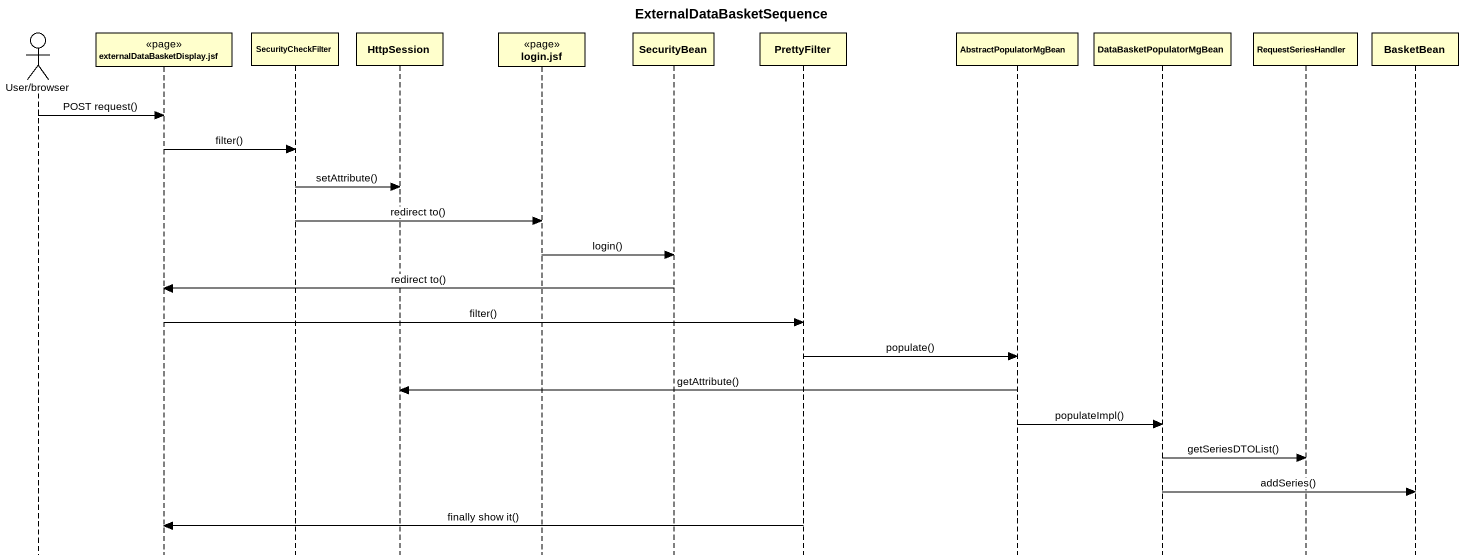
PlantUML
@startuml
title ExternalDataBasketSequence
hide footbox
actor "User/browser" as User_browser
participant "externalDataBasketDisplay.jsf" as externalDataBasketDisplay <<page>>
participant SecurityCheckFilter
participant HttpSession
participant "login.jsf" as login_jsf <<page>>
participant SecurityBean
participant PrettyFilter
participant AbstractPopulatorMgBean
participant DataBasketPopulatorMgBean
participant RequestSeriesHandler
participant BasketBean

User_browser -> externalDataBasketDisplay : POST request()
externalDataBasketDisplay -> SecurityCheckFilter : filter()
SecurityCheckFilter -> HttpSession : setAttribute()
SecurityCheckFilter -> login_jsf : redirect to()
login_jsf -> SecurityBean : login()
SecurityBean -> externalDataBasketDisplay : redirect to()
externalDataBasketDisplay -> PrettyFilter : filter()
PrettyFilter -> AbstractPopulatorMgBean : populate()
AbstractPopulatorMgBean -> HttpSession : getAttribute()
AbstractPopulatorMgBean -> DataBasketPopulatorMgBean : populateImpl()
DataBasketPopulatorMgBean -> RequestSeriesHandler : getSeriesDTOList()
DataBasketPopulatorMgBean -> BasketBean : addSeries()
PrettyFilter -> externalDataBasketDisplay : finally show it()
@enduml
